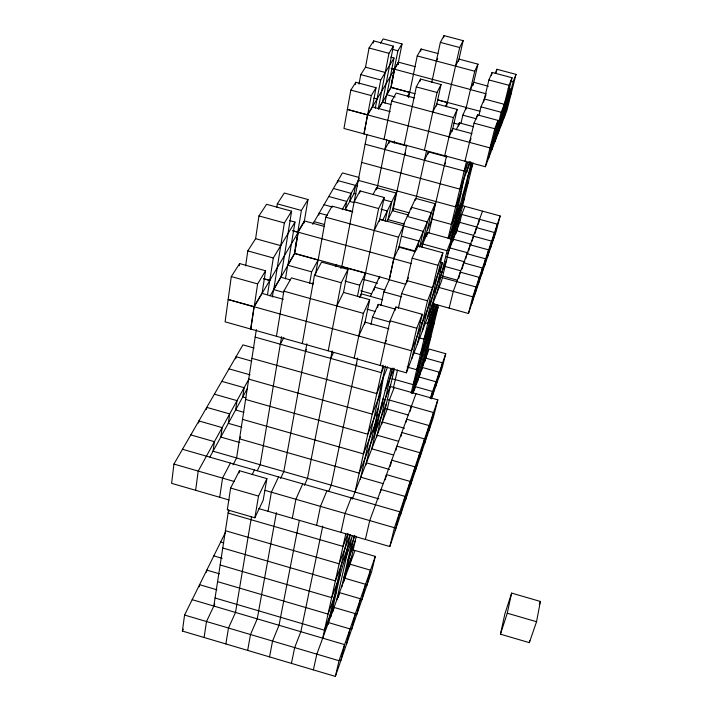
<?xml version="1.0" encoding="UTF-8"?>
<svg xmlns="http://www.w3.org/2000/svg" width="712" height="712" viewBox="0 0 712 712"><rect width="100%" height="100%" fill="white"/><g stroke="black" fill="none" stroke-linecap="round" stroke-linejoin="round"><path stroke-width="1.07" d="M254.166 348.043L242.917 344.866L173.933 464.073L171.61 483.341L229.157 500.011M198.612 423.044L198.888 420.943L222.162 427.601L220.8 437.07L239.784 442.517M195.631 490.301L198.212 471.077L248.942 378.98M206.462 409.462L206.747 407.371L229.691 413.93L228.312 423.328L241.84 427.2M352.841 549.869L375.295 556.384L371.628 571.629L335.361 676.4L182.379 631.054L184.577 615.043L225.446 532.38M262.069 293.424L265.558 270.774L239.632 263.565L231.293 276.576L225.099 321.833L406.356 372.812L441.547 280.991L451.622 239.107L427.592 232.504L422.705 243.993L421.976 247.206M239.33 265.727L239.632 263.565M199.28 586.813L199.583 584.694L216.884 589.785M245.631 265.887L247.785 250.9L255.617 238.68L258.954 215.923L266.582 204.3L291.617 211.188L280.928 277.253M235.752 358.848L236.064 356.703L251.612 361.1M206.48 572.217L206.791 570.107L219.456 573.819M219.714 497.27L222.544 478.099L230.412 463.067M204.095 637.489L206.507 621.532L214.775 604.043M250.642 329.015L254.015 306.658L261.918 293.308M250.838 329.069L257.619 283.919L265.558 270.774M230.626 488.049L227.297 509.81L254.852 517.802L263.2 500.171L266.902 478.633L239.463 470.73L230.626 488.049L258.518 496.104L266.902 478.633M213.822 606.054L228.614 509.881M256.347 329.54L236.598 457.976L233.038 464.82M276.834 207.094L277.342 203.846L284.293 193.014L308.002 199.529L304.033 223.034M239.125 472.893L239.463 470.73M267.49 294.741L273.301 257.984L294.982 222.064L289.677 220.604M272.349 297.02L273.542 289.562L280.715 277.19L290.354 279.878M273.746 289.624L284.373 222.936L291.617 211.188M383.341 377.458L374.343 432.433L390.995 368.264M285.45 278.793L287.684 265.184L294.457 253.525L318.077 260.067L315.541 274.236M287.888 265.238L294.982 222.064M225.864 643.942L228.481 628.029L235.512 612.445L251.532 516.529M276.434 336.269L283.848 291.163L291.377 277.894L313.253 283.981M294.448 252.182L294.804 250.063M295.151 247.954L295.507 245.836M295.854 243.718L296.21 241.599M296.557 239.481L296.913 237.363M297.269 235.245L297.616 233.127M292.623 230.643L297.794 232.067L301.39 210.467L308.002 199.529M323.933 226.318L304.683 221.014L298.097 232.157L294.572 253.33L389.322 279.585L398.444 237.158L403.677 225.784L379.754 219.216L374.174 230.483M293.015 230.973L298.186 232.406L294.661 253.579L270.053 295.996M281.569 336.634L260.174 464.749L257.263 470.668M254.852 517.802L258.518 496.104M318.825 215.149L319.181 213.093L327.342 215.335M268.041 511.269L271.388 492.197L278.552 476.924M309.613 283.332L311.642 271.842L318.077 260.067M247.669 650.412L250.499 634.534L257.246 618.853L276.398 512.658M302.297 343.54L314.446 275.277L321.575 262.096L347.981 269.412L343.522 292.41L336.82 305.946M318.184 259.871L325.802 217.178L332.068 206.133L352.778 211.811M363.903 133.874L367.499 114.855L372.385 106.88L376.043 87.71L355.822 82.281L350.82 90.086L343.949 128.471L485.335 166.733L506.988 110.218L516.013 74.368L496.958 69.295L495.223 73.389M306.854 343.745L283.812 471.549L280.564 478.5M337.586 182.753L337.978 180.617L357.647 185.992M355.439 84.416L355.822 82.281M359.017 84.15L360.753 74.626L365.523 67.195L369.056 47.998L373.702 40.904L393.38 46.147L382.469 102.216M373.31 43.023L373.702 40.904M352.618 211.589L345.231 209.568L346.753 201.425L328.784 196.503M335.699 266.635L336.091 264.526M364.055 133.909L371.281 95.586L376.043 87.71M292.285 518.292L295.889 499.272L302.707 483.875M345.231 209.568L354.051 193.45L355.573 185.423M536.545 621.718L540.39 601.453L511.625 593.105L504.853 613.984L500.438 634.196L529.336 642.642L536.545 621.718L507.273 613.201L511.625 593.105M341.84 266.43L367.009 134.381M269.528 656.882L272.562 641.058L279.024 625.269L299.343 520.41M328.214 350.829L341.279 282.735L347.981 269.412M375.242 108.375L380.733 79.984L394.003 57.992L390.79 57.129M359.649 193.077L360.067 190.905L384.186 197.5L379.318 221.343M378.241 108.767L388.966 53.311L393.38 46.147M529.336 642.642L529.755 640.497M332.192 350.874L307.495 478.357L304.407 485.362M384.978 103.142L386.634 94.705L395.169 96.992M386.794 94.749L394.003 57.992M391.333 84.025L393.006 75.525M393.425 73.398L397.883 50.774L402.013 43.948L383.163 38.929L380.448 43.156M415.283 66.67L398.64 62.229L394.51 69.206L390.941 87.282L414.954 93.726M391.449 68.53L394.599 69.367L391.03 87.451L378.588 108.9M397.981 64.267L402.013 43.948M398.222 64.338L398.64 62.229M384.044 139.321L391.653 101.024L396.166 93.058L414.331 97.936M376.159 189.792L376.568 187.71L396.059 193.032L392.374 210.645L387.132 221.468M377.031 188.742L386.83 139.748M357.406 296.628L359.711 285.192L365.461 273.203L341.742 266.626L340.808 268.451M388.868 143.424L389.295 141.305L406.774 146.04M463.886 179.193L453.126 231.765L471.282 163.199M360.851 295.952L365.461 273.203M365.559 272.999L378.615 208.554L384.186 197.5M394.226 143.165L394.644 141.074M316.582 525.322L320.453 506.366L326.906 490.844M291.43 663.379L294.67 647.591L300.847 631.704L322.75 526.079M354.202 358.145L363.405 313.369L369.697 299.69L343.522 292.41M408.581 97.669L409.658 92.444L390.87 87.407L387.168 93.788M409.729 92.32L417.223 55.928L421.13 49.03L437.951 53.507M385.094 221.468L387.275 210.948L380.973 209.221M420.694 51.175L421.13 49.03M357.602 358.02L331.231 485.183L328.722 491.236M364.615 324.209L369.697 299.69M404.229 144.785L416.289 86.917L420.543 79.05L441.057 84.541L436.331 106.088M374.014 290.327L374.663 287.185L385.076 290.078M392.944 210.681L406.694 145.123M420.089 81.213L420.543 79.05M379.256 278.365L379.692 276.283L370.373 296.512M370.952 324.574L372.51 317.187L378.25 304.353L395.311 309.106M377.582 307.495L378.25 304.353M380.947 305.377L383.821 291.893L389.322 279.585M399.085 247.02L393.772 258.741L389.259 279.736L405.831 284.328M431.739 82.521L440.363 42.4L444.039 35.6L463.138 40.664L458.519 61.241M443.567 37.772L444.039 35.6M398.569 249.245L403.677 225.784M411.02 209.373L411.474 207.29L431.267 212.701L427.236 230.385M340.941 532.38L345.062 513.468L351.167 497.822M424.45 150.259L437.061 92.471L441.057 84.541M415.132 200.437L415.585 198.363L435.148 203.703L431.125 221.254L420.383 246.441M415.879 199.351L426.586 150.508M313.369 669.885L316.831 654.141L354.977 550.483M380.252 365.47L390.06 320.8L395.934 306.988L422.234 314.312L411.856 358.474M427.948 154.006L428.41 151.887L446.985 156.925M322.714 638.157L345.774 533.858M355.021 492.019L383.065 365.185M395.222 310.192L395.934 306.988M328.01 624.54L348.035 534.507M360.299 479.372L385.512 366.004M398.328 308.394L401.621 293.611L408.359 277.742M330.813 616.904L340.229 574.709A26.219 1.771 -73.7 0 1 344.145 561.412L350.438 544.582A26.219 1.771 -73.7 0 1 351.123 545.517L341.689 587.329M333.154 611.314L334.026 607.416L355.377 613.673L351.701 629.186M344.706 559.659L350.26 534.828M365.897 464.963L377.387 413.583M406.659 282.744L412.15 258.189L417.481 245.827L442.873 252.813L427.351 318.024M446.406 106.711L447.332 102.546L437.907 100.018M447.394 102.421L459.685 47.526L463.138 40.664M336.758 599.976L347.892 550.358M338.369 597.493L339.464 592.633L360.548 598.801L356.872 614.242M350.153 545.098L352.164 536.163L335.37 580.894L222.749 548.009M383.136 398.506L371.815 448.818L393.647 455.048M416.52 250.063L417.481 245.827M417.846 246.352L419.048 241.03L401.604 236.233M344.11 581.134L354.451 535.38M376.63 437.328L392.267 368.149M419.635 247.197L423.222 231.356L402.947 225.793L415.585 198.363M423.248 239.73L427.289 221.913L407.264 216.43M349.494 566.111L356.249 536.367M381.774 424.067L394.226 369.288M444.706 155.741L453.402 117.614L457.166 109.434L436.794 103.961L432.78 112.069M427.102 234.631L427.592 232.504M393.362 388.04L397.492 370.017M428.847 233.1L446.522 155.901M452.084 131.613L457.166 109.434M458.653 126.077L459.382 122.9L473.649 126.736M460.895 123.559L462.844 115.166L466.28 107.485L437.969 99.894M365.354 539.447L369.742 520.588L415.986 393.7M465.737 109.692L474.726 71.236L477.983 64.151L459 59.105L455.52 66.127M472.973 85.511L477.983 64.151M335.361 676.4L339.028 660.709L375.295 556.384M406.356 372.812L416.778 328.259L422.234 314.312M340.95 660.247L344.626 644.609L192.178 599.673M380.333 492.642L381.062 489.518L405.083 496.415L400.464 514.99M346.397 644.511L350.073 628.936L328.446 622.582M385.263 479.817L386.483 474.646L410.165 481.428L405.555 499.895M417.179 344.572L427.512 300.802L442.401 262.701L440.336 262.132M390.292 466.36L391.751 460.201L415.105 466.867L410.504 485.219M422.341 331.098L437.942 265.3L442.873 252.813M395.899 450.242L396.869 446.157L419.902 452.716L415.318 470.952M464.998 161.232L474.058 123.167L477.574 114.908L498.017 120.39L488.654 158.082M411.153 393.06L432.309 304.478M448.088 238.378L466.493 161.304M477.067 117.026L477.574 114.908M361.91 599.682L365.585 584.303L344.768 578.233M400.874 436.554L401.844 432.504L424.566 438.957L420.009 457.068M432.22 305.332L442.401 262.701M412.373 393.416L433.92 303.445M449.388 238.849L467.668 162.514L464.171 171.04L365.14 144.198M478.989 115.237L481.001 106.844L485.976 95.141M366.831 585.478L370.498 570.17L349.93 564.18M405.965 422.234L406.685 419.217L429.105 425.571L424.566 443.567M436.937 293.015L447.092 250.704L451.622 239.107M413.458 391.547L422.234 354.977A20.951 1.166 -74.3 0 1 425.269 344.581L429.354 333.661A20.951 1.166 -74.3 0 1 429.309 336.019L419.858 375.197M414.295 390.701L415.274 386.625L432.602 391.502L430.831 398.604M425.678 343.282L434.979 304.558L427.743 323.577L425.696 323.008M450.643 239.33L456.837 213.529M466.814 171.993L469.324 161.526M483.59 102.101L488.913 79.949L492.143 72.437L512.044 77.733L498.133 133.322M416.333 384.8L427.885 336.767M410.201 411.287L411.403 406.285M417.864 380.991L418.834 376.942L435.984 381.765L432.46 395.872M429.211 333.848L436.26 304.558M460.539 203.712L449.904 247.91L468.211 252.947M470.668 161.642L459.854 189.125L361.669 162.416M491.387 75.579L492.143 72.437M421.602 370.471L437.453 304.807M452.77 241.341L471.629 163.19M425.019 361.162L438.494 305.475M455.822 233.883L473.035 162.719M464.909 206.338L461.75 214.437L459.818 222.393L447.599 253.837M496.184 72.49L496.958 69.295M258.572 508.528L389.82 546.54L394.466 527.734L437.818 399.859L390.06 386.385M449.13 308.136L453.268 291.413L482.522 211.144M485.335 166.733L494.76 128.73L498.017 120.39M395.213 530.529L399.859 511.839L182.495 449.272M458.751 278.348L460.29 272.135L479.336 277.395L475.073 293.86M462.15 268.994L463.681 262.826L482.513 268.015L478.277 284.373M491.885 149.627L501.203 112.256L510.29 89.009L508.234 88.457M465.728 258.839L467.001 253.73L485.62 258.848L481.41 275.09M495.054 141.376L509.044 85.315L512.044 77.733M468.719 250.918L470.24 244.839L488.654 249.885L484.472 266.021M435.788 386.251L439.304 372.216L422.332 367.454M472.154 241.172L473.409 236.135L491.627 241.128L487.462 257.148M501.15 125.454L510.29 89.009M439.046 376.826L442.553 362.871L425.749 358.154M475.011 233.625L476.515 227.626L494.537 232.557L490.39 248.47M504.096 117.765L513.192 81.586L516.013 74.368M412.729 393.531L429.096 349.049L445.739 353.713L442.25 367.597L431.436 398.818M478.304 224.262L479.55 219.296M428.998 430.422L433.519 412.542L387.23 399.45M437.818 399.859L433.314 417.615L389.82 546.54M433.056 303.668L468.452 313.502L472.75 296.806L500.162 215.959L462.836 205.777M471.798 303.561L476.079 286.989L441.867 277.529M493.256 239.971L497.377 224.164L461.75 214.437M500.162 215.959L496.068 231.658L468.452 313.502M500.438 634.196L507.273 613.201M539.322 604.577L540.39 601.453M430.182 398.471L445.739 353.713M333.011 607.051L324.467 630.2L215.06 597.991M343.896 577.557L351.701 556.41M411.874 393.318L415.194 384.338M422.314 365.042L427.458 351.087M336.589 591.031L328.036 614.082L217.578 581.651M347.474 561.679L355.279 540.648M418.683 369.768L413.156 384.658L392.143 378.74M425.785 350.633L430.911 336.803M340.229 574.709L331.667 597.644L220.142 564.99M351.123 545.517L354.87 535.486M422.234 354.977L416.725 369.742L407.184 367.063M429.309 336.019L434.418 322.313M437.978 307.602L420.338 354.594L413.93 352.796M350.126 534.757L339.152 563.815L225.41 530.707M437.079 304.62L424.014 339.206L418.932 337.782M347.99 533.279L342.997 546.398L228.125 513.058L229.095 511.109M431.534 307.7L432.994 303.899M446.531 260.263L411.509 350.785L228.143 299.485L254.166 306.783L298.186 232.406M511.465 92.435L490.007 147.9L347.367 109.425L367.623 114.935L394.599 69.367M352.253 499.139L387.266 409.062L389.322 400.046L394.199 387.55M386.402 403.704L359.195 473.151L239.535 438.859L240.523 436.981M450.776 239.401L460.477 214.624M375.963 422.225L363.449 453.891L242.534 419.359M378.891 414.82L390.63 385.094M448.515 238.591L455.137 221.824M456.979 217.16L464.429 198.292M378.348 407.762L367.801 434.231L245.595 399.441M385.192 390.594L394.154 368.104M457.976 207.957L451.426 224.405L432.05 219.1M462.266 197.197L468.443 181.702M380.804 392.846L372.243 414.144L248.719 379.113M460.895 193.753L455.6 206.916L358.252 180.341M467.606 177.074L472.519 164.855M387.684 366.787L376.773 393.629L251.915 358.341M383.866 366.698L381.41 372.679L255.181 337.132M385.103 343.389L386.358 340.38M469.493 142.364L471.059 138.618M435.148 203.703L414.767 250.944L399.192 246.655M356.045 365.532L356.917 363.556M444.288 165.656L445.534 162.834M456.285 129.833L459.382 122.9M358.75 336.002L365.042 322.127L388.912 328.793M449.014 136.846L452.796 128.489L471.967 133.651M394.51 69.206L470.463 89.507L473.747 82.272L488.379 86.277M330.733 358.412L333.51 352.538M359.515 297.563L361.287 293.825L382.673 299.77M424.45 160.271L428.41 151.887M445.534 106.293L447.332 102.546M396.059 193.032L382.718 220.239L379.532 219.367M182.379 631.054L183.322 629.123M252.11 474.726L254.46 469.991M305.493 351.301L306.472 349.361M404.638 154.905L405.573 153.053M335.655 266.315L336.669 264.366M373.017 194.545L376.568 187.71M436.358 61.018L437.738 58.411M280.305 344.207L283.919 337.479M312.399 284.453L313.387 282.611M384.872 149.547L389.295 141.305M360.067 190.905L354.149 201.852L378.615 208.554M209.88 457.024L247.527 388.209M407.647 96.129L409.658 92.444M342.205 209.693L359.302 178.65M312.693 224.298L342.428 172.936L358.812 177.404M378.419 108.856L382.3 102.172L390.933 104.495M297.794 232.067L304.389 220.934M398.4 62.158L394.27 69.144L391.119 68.299M440.363 42.4L459.685 47.526M392.588 49.359L397.883 50.774M417.223 55.928L474.726 71.236M511.047 81.017L513.192 81.586M369.056 47.998L388.966 53.311M488.913 79.949L509.044 85.315M470.427 89.605L486.323 93.851M365.523 67.195L385.263 72.473M484.338 98.986L504.301 104.326M416.289 86.917L437.061 92.471M360.753 74.626L380.733 79.984M481.001 106.844L501.203 112.256M466.227 107.61L479.906 111.241M462.844 115.166L476.666 118.877M350.82 90.086L371.281 95.586M391.653 101.024L453.402 117.614M474.058 123.167L494.76 128.73M373.907 98.185L377.075 98.995M453.775 123.06L458.982 124.466M372.26 106.809L390.238 111.651M383.412 199.618L391.716 201.888L388.022 219.625L404.523 224.155M354.051 193.45L356.116 194.02M457.736 221.824L477.547 227.244M333.43 188.475L351.212 193.344L349.69 201.425L353.864 202.564M393.398 208.518L409.489 212.924M392.374 210.645L408.679 215.104M456.588 230.715L473.453 235.334M453.277 239.214L471.397 244.189M324.04 204.7L332.584 207.05M424.904 235.45L427.04 236.037M277.342 203.846L301.39 210.467M325.802 217.178L398.444 237.158M422.705 243.993L447.092 250.704M446.442 256.801L464.963 261.9M314.223 221.663L324.538 224.511M399.014 247.171L415.523 251.719M444.991 266.466L460.593 270.765M258.954 215.923L284.373 222.936M412.15 258.189L437.942 265.3M298.097 232.157L393.834 258.589M393.772 258.741L411.563 263.654M439.874 271.468L441.974 272.046M439.856 271.521L441.956 272.1M442.455 276.06L457.184 280.127M437.907 287.159L472.75 296.806M255.617 238.68L280.75 245.649M407.13 280.644L432.629 287.71M363.814 279.54L377.502 283.34M247.785 250.9L273.301 257.984M401.621 293.611L427.512 300.802M287.684 265.184L311.642 271.842M345.062 281.124L359.711 285.192M383.821 291.893L401.693 296.851M314.446 275.277L341.279 282.735M360.833 290.825L371.504 293.789M420.151 322.331L422.287 322.928M366.938 309.177L375.242 311.491M231.293 276.576L257.619 283.919M283.848 291.163L363.405 313.369M390.06 320.8L416.778 328.259M273.542 289.562L283.314 292.294M372.51 317.187L390.14 322.109M261.882 293.371L283.358 299.298M385.174 408.474L408.19 414.989M229.033 368.861L250.028 374.815M382.255 421.958L404.514 428.277M221.806 381.347L244.145 387.693L242.739 396.967L245.916 397.875M377.102 435.201L398.64 441.333M214.383 394.181L237.016 400.633L235.627 409.97L243.833 412.31M366.377 462.818L389.562 469.448M360.779 477.209L383.216 483.644M190.807 434.907L214.41 441.68L213.066 451.212L378.864 498.881M173.933 464.073L234.212 481.472M265.006 490.363L394.466 527.734M220.675 542.028L223.755 542.936M213.822 555.894L222.153 558.333M184.577 615.043L339.028 660.709M269.795 280.421L263.485 278.659L269.723 280.475"/></g></svg>
